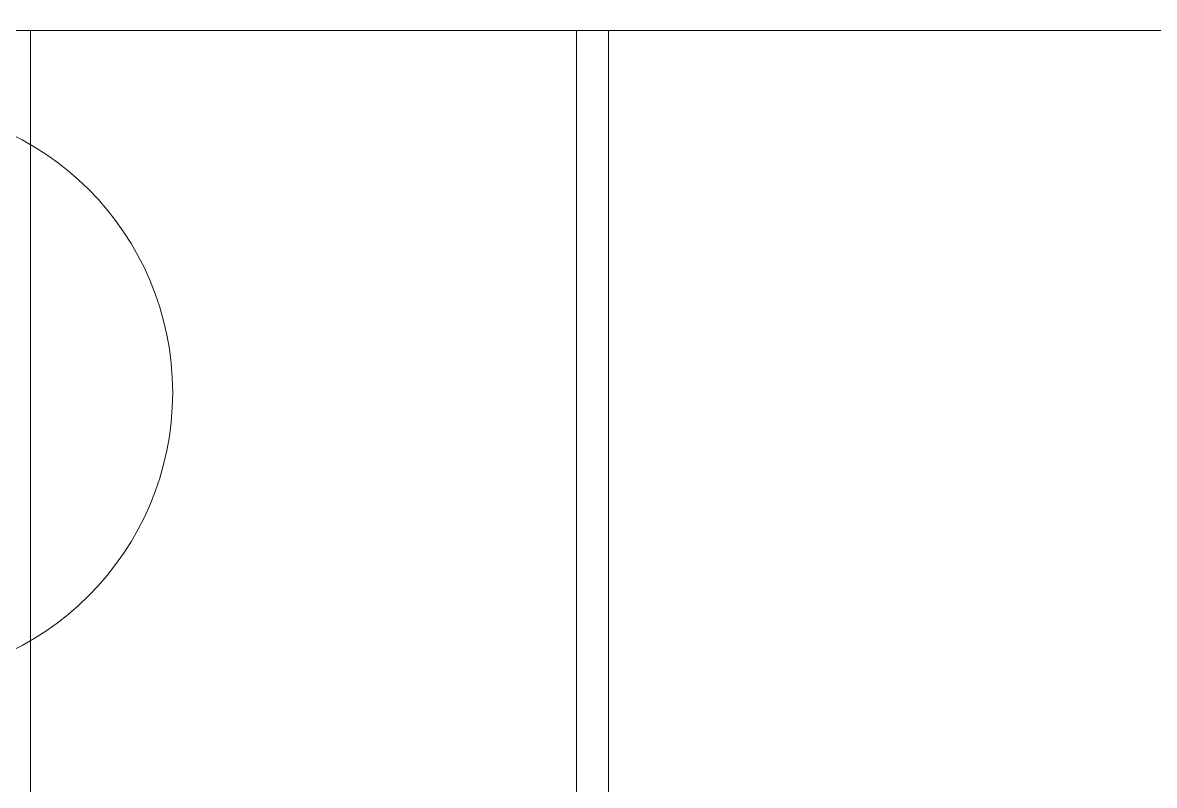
# Model space of a CAD drawing. Header units: inches. Extents: x 20230 to 40520, y -638 to 835.
# Drawn here: x 29224.5 to 29295.4, y 48.7 to 96.5 of the extents above; entities that cross this region are included whole.
import ezdxf

# ---------------------------------------------------------------- set-up
doc = ezdxf.new("R2010")
doc.units = ezdxf.units.IN
doc.header["$MEASUREMENT"] = 0
doc.layers.add('A-GLAZ-CWMG', color=51, linetype='Continuous', lineweight=9)
doc.layers.add('A-WALL-IDEN', color=211, linetype='Continuous', lineweight=9)

# ---------------------------------------------------------------- blocks, each defined once
blk = doc.blocks.new('Rectangular Mullion - Exterior 2_ x 4_5_-1135281-Elevation - South')
at = {"layer": 'A-GLAZ-CWMG'}
for p, q in [((26053.265, 98), (26017.078, 98)), ((26017.078, 96), (26053.265, 96))]:
    blk.add_line(p, q, dxfattribs=at)
blk = doc.blocks.new('Rectangular Mullion - Exterior 2_ x 4_5_-1142343-Elevation - South')
at = {"layer": 'A-GLAZ-CWMG'}
for p, q in [((26016.078, 96), (26018.078, 96)), ((26016.078, 96), (26016.078, 2)), ((26018.078, 2), (26018.078, 96)), ((26018.078, 2), (26016.078, 2))]:
    blk.add_line(p, q, dxfattribs=at)
blk = doc.blocks.new('Wall Tag - 1_4_-1369832-Elevation - South')
at = {"layer": 'A-WALL-IDEN', "color": 153}
blk.add_arc((24679.256, 72.587), 18, 270, 90, dxfattribs=at)
blk.add_arc((24679.256, 72.587), 18, 270, 90, dxfattribs=at)

msp = doc.modelspace()

# ---------------------------------------------------------------- block references
at = {"layer": 'A-GLAZ-CWMG'}
for name, p in [('Rectangular Mullion - Exterior 2_ x 4_5_-1135281-Elevation - South', (3206.955, 0)), ('Rectangular Mullion - Exterior 2_ x 4_5_-1135281-Elevation - South', (3243.143, 0)), ('Rectangular Mullion - Exterior 2_ x 4_5_-1142343-Elevation - South', (3206.955, 0)), ('Rectangular Mullion - Exterior 2_ x 4_5_-1142343-Elevation - South', (3243.143, 0))]:
    msp.add_blockref(name, p, dxfattribs=at)
at = {"layer": 'A-WALL-IDEN', "color": 153}
msp.add_blockref('Wall Tag - 1_4_-1369832-Elevation - South', (4536.674, 0.75), dxfattribs=at)

doc.saveas('drawing.dxf')
